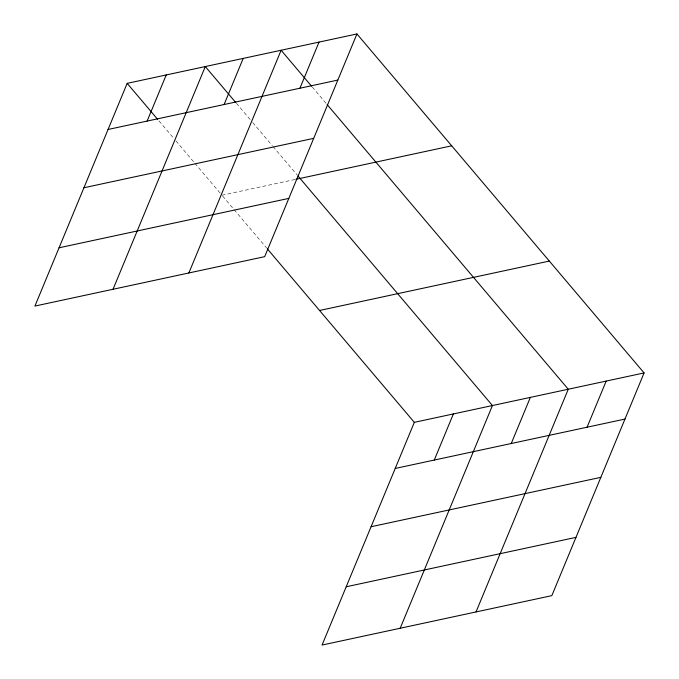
<?xml version="1.0" encoding="UTF-8"?>
<svg xmlns="http://www.w3.org/2000/svg" width="679" height="679" viewBox="0 0 679 679"><rect width="100%" height="100%" fill="white"/><g stroke="black" fill="none" stroke-linecap="round" stroke-linejoin="round"><path stroke-width="0.51" stroke-dasharray="3.4 2.55" d="M221.923 195.221L294.907 179.528M312.247 87.005L326.463 103.785M236.419 103.31L250.636 120.09M252.664 122.492L272.296 145.662M272.975 146.46L297.343 175.224M158.979 120.904L173.866 138.482M175.895 140.884L194.169 162.459M194.848 163.257L220.573 193.617M222.602 196.019L233.449 208.826M234.128 209.624L266.669 248.039"/><path stroke-width="1.02" d="M356.942 33.95L127.168 83.356L34.918 306.068L264.683 256.662L356.942 33.95L644.082 372.932L551.832 595.644L322.058 645.05L414.317 422.338L644.082 372.932M147.122 121.083L166.228 74.953M113.037 289.271L205.287 66.559L235.749 102.512M224.095 104.532L243.201 58.402M188.864 272.966L281.114 50.254L311.568 86.208M299.923 88.228L319.028 42.098M434.271 460.065L453.377 413.935M400.186 628.253L492.436 405.541L298.013 176.022M511.245 443.514L530.35 397.385M476.013 611.949L568.264 389.237L327.142 104.583M587.072 427.21L606.177 381.089M108.063 129.477L337.828 80.071M83.924 187.752L313.698 138.346M295.934 179.307L451.696 145.815M59.048 247.793L288.821 198.387M319.554 310.473L549.328 261.067M395.203 468.459L624.977 419.062M371.073 526.734L600.847 477.337M346.197 586.775L575.97 537.378M127.168 83.356L157.621 119.309M267.348 248.845L414.317 422.338"/></g></svg>
